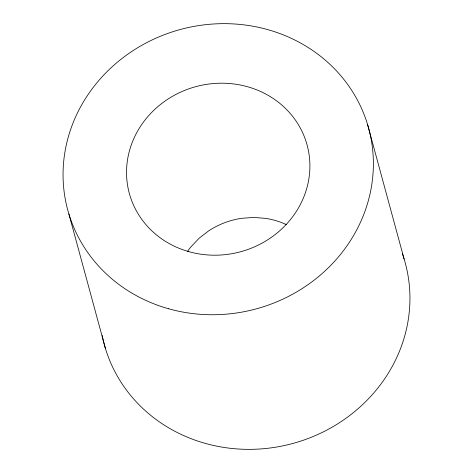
<?xml version="1.0" encoding="UTF-8"?>
<svg xmlns="http://www.w3.org/2000/svg" width="473" height="473" viewBox="0 0 473 473"><rect width="100%" height="100%" fill="white"/><g stroke="black" fill="none" stroke-linecap="round" stroke-linejoin="round"><path stroke-width="0.71" d="M367.545 124.44L404.119 259.038M68.881 213.962L105.455 348.56M402.346 253.634A155.907 144.756 -15.2 0 1 292.876 443.455A155.907 144.756 -15.2 0 1 102.18 335.469M187.598 251.311A76.183 70.731 -15.2 0 1 191.098 246.67L199.168 238.197L208.516 230.96A76.183 70.731 -15.2 0 1 241.721 218.301L253.611 217.444L265.424 218.337A76.183 70.731 -15.2 0 1 286.378 224.622M188.757 251.624A92.123 85.536 -15.2 0 0 308.136 149.249A92.123 85.536 -15.2 0 0 157.751 106.721A92.123 85.536 -15.2 0 0 188.757 251.624M168.358 308.692A155.907 144.756 -15.2 0 0 370.394 135.444A155.907 144.756 -15.2 0 0 115.891 63.465A155.907 144.756 -15.2 0 0 168.358 308.692"/></g></svg>
